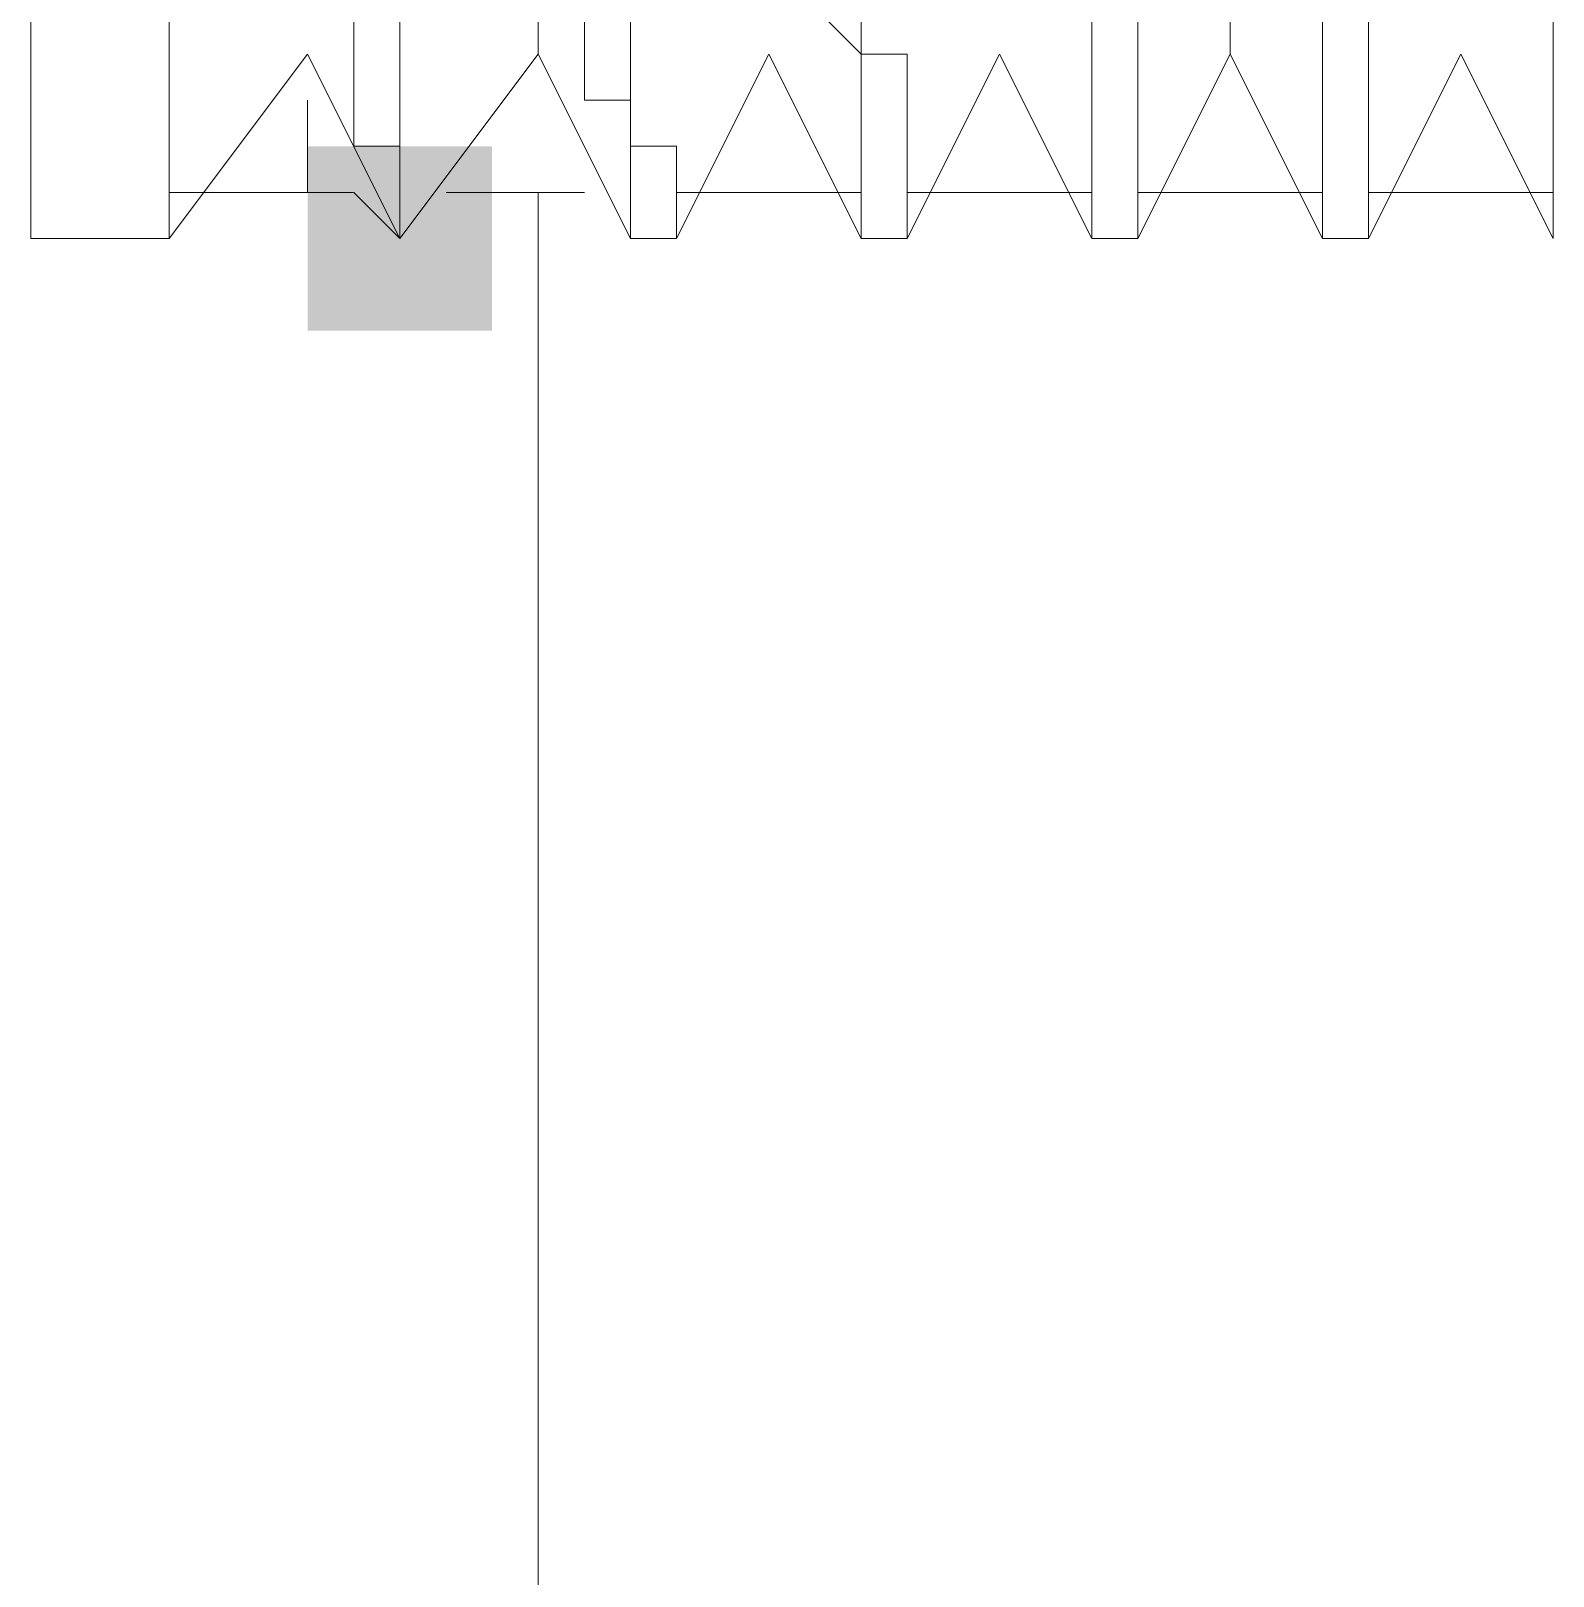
# Model space of a CAD drawing. Header units: millimetres. Extents: x 1341 to 37388, y -13954 to 1849.
# Drawn here: x 29433.78 to 29444.22, y 336.59 to 347.18 of the extents above; entities that cross this region are included whole.
import ezdxf

# ---------------------------------------------------------------- set-up
doc = ezdxf.new("R2010")
doc.units = ezdxf.units.MM
doc.layers.add('COMPONENTE', color=3, linetype='Continuous')

# ---------------------------------------------------------------- blocks, each defined once
blk = doc.blocks.new('TRANFORMADOR_IP00_TRAEL_VISTA_FRONT')
at = {"layer": 'COMPONENTE', "linetype": 'Continuous', "lineweight": 0}
blk.add_hatch(color=256, dxfattribs=at).paths.add_polyline_path([(5011.502, 3471.363), (5011.502, 3470.098), (5012.767, 3470.098), (5012.767, 3471.363)])
for points in [[(5009.604, 3484.015), (5009.604, 3470.73)], [(5010.553, 3471.995), (5010.553, 3472.312)], [(5011.818, 3471.995), (5011.818, 3472.312)], [(5012.134, 3471.995), (5012.134, 3472.312)], [(5013.083, 3471.995), (5013.083, 3472.312)], [(5013.4, 3471.995), (5013.4, 3472.312)], [(5013.716, 3471.995), (5013.716, 3472.312)], [(5015.297, 3471.995), (5014.981, 3472.312)], [(5015.297, 3471.995), (5015.297, 3472.312)], [(5016.879, 3471.995), (5016.879, 3472.312)], [(5017.195, 3471.995), (5017.195, 3472.312)], [(5017.828, 3471.995), (5017.828, 3472.312)], [(5018.461, 3471.995), (5018.461, 3472.312)], [(5018.777, 3471.995), (5018.777, 3472.312)], [(5020.042, 3471.995), (5020.042, 3472.312)], [(5010.553, 3470.73), (5011.502, 3471.995)], [(5010.553, 3471.679), (5010.553, 3471.995)], [(5010.553, 3471.995), (5010.553, 3471.995)], [(5010.553, 3471.995), (5010.553, 3471.995)], [(5011.502, 3471.995), (5012.134, 3470.73)], [(5011.818, 3471.679), (5011.818, 3471.995)], [(5011.818, 3471.995), (5011.818, 3471.995)], [(5011.818, 3471.995), (5011.818, 3471.995)], [(5012.134, 3470.73), (5013.083, 3471.995)], [(5012.134, 3471.679), (5012.134, 3471.995)], [(5012.134, 3471.995), (5012.134, 3471.995)], [(5012.134, 3471.995), (5012.134, 3471.995)], [(5013.083, 3471.995), (5013.716, 3470.73)], [(5013.4, 3471.679), (5013.4, 3471.995)], [(5013.4, 3471.995), (5013.4, 3471.995)], [(5013.4, 3471.995), (5013.4, 3471.995)], [(5013.716, 3471.679), (5013.716, 3471.995)], [(5013.716, 3471.995), (5013.716, 3471.995)], [(5013.716, 3471.995), (5013.716, 3471.995)], [(5014.032, 3470.73), (5014.665, 3471.995)], [(5014.665, 3471.995), (5015.297, 3470.73)], [(5015.297, 3471.679), (5015.297, 3471.995)], [(5015.297, 3471.995), (5015.297, 3471.995)], [(5015.297, 3471.995), (5015.297, 3471.995)], [(5015.614, 3471.995), (5015.297, 3471.995)], [(5015.297, 3471.995), (5015.297, 3471.995)], [(5015.614, 3470.73), (5016.246, 3471.995)], [(5015.614, 3471.679), (5015.614, 3471.995)], [(5016.246, 3471.995), (5016.879, 3470.73)], [(5016.879, 3471.679), (5016.879, 3471.995)], [(5016.879, 3471.995), (5016.879, 3471.995)], [(5016.879, 3471.995), (5016.879, 3471.995)], [(5017.195, 3470.73), (5017.828, 3471.995)], [(5017.195, 3471.679), (5017.195, 3471.995)], [(5017.195, 3471.995), (5017.195, 3471.995)], [(5017.195, 3471.995), (5017.195, 3471.995)], [(5017.828, 3471.995), (5018.461, 3470.73)], [(5017.828, 3471.995), (5017.828, 3471.995)], [(5017.828, 3471.995), (5017.828, 3471.995)], [(5017.828, 3471.995), (5017.828, 3471.995)], [(5018.461, 3471.679), (5018.461, 3471.995)], [(5018.461, 3471.995), (5018.461, 3471.995)], [(5018.461, 3471.995), (5018.461, 3471.995)], [(5018.777, 3470.73), (5019.409, 3471.995)], [(5018.777, 3471.679), (5018.777, 3471.995)], [(5018.777, 3471.995), (5018.777, 3471.995)], [(5018.777, 3471.995), (5018.777, 3471.995)], [(5019.409, 3471.995), (5020.042, 3470.73)], [(5020.042, 3471.679), (5020.042, 3471.995)], [(5020.042, 3471.995), (5020.042, 3471.995)], [(5020.042, 3471.995), (5020.042, 3471.995)], [(5010.553, 3471.363), (5010.553, 3471.679)], [(5010.553, 3471.679), (5010.553, 3471.679)], [(5010.553, 3471.679), (5010.553, 3471.679)], [(5011.502, 3471.046), (5011.502, 3471.679)], [(5011.818, 3471.363), (5011.818, 3471.679)], [(5011.818, 3471.679), (5011.818, 3471.679)], [(5011.818, 3471.679), (5011.818, 3471.679)], [(5012.134, 3471.363), (5012.134, 3471.679)], [(5012.134, 3471.679), (5012.134, 3471.679)], [(5012.134, 3471.679), (5012.134, 3471.679)], [(5013.716, 3471.679), (5013.4, 3471.679)], [(5013.716, 3471.363), (5013.716, 3471.679)], [(5013.716, 3471.363), (5013.716, 3471.679)], [(5013.716, 3471.679), (5013.716, 3471.679)], [(5015.297, 3471.363), (5015.297, 3471.679)], [(5015.297, 3471.679), (5015.297, 3471.679)], [(5015.297, 3471.679), (5015.297, 3471.679)], [(5015.614, 3471.363), (5015.614, 3471.679)], [(5015.614, 3471.679), (5015.614, 3471.679)], [(5015.614, 3471.679), (5015.614, 3471.679)], [(5016.879, 3471.363), (5016.879, 3471.679)], [(5016.879, 3471.679), (5016.879, 3471.679)], [(5016.879, 3471.679), (5016.879, 3471.679)], [(5017.195, 3471.363), (5017.195, 3471.679)], [(5017.195, 3471.679), (5017.195, 3471.679)], [(5018.461, 3471.363), (5018.461, 3471.679)], [(5018.461, 3471.679), (5018.461, 3471.679)], [(5018.777, 3471.363), (5018.777, 3471.679)], [(5018.777, 3471.679), (5018.777, 3471.679)], [(5018.777, 3471.679), (5018.777, 3471.679)], [(5020.042, 3471.363), (5020.042, 3471.679)], [(5020.042, 3471.679), (5020.042, 3471.679)], [(5010.553, 3471.046), (5010.553, 3471.363)], [(5010.553, 3471.363), (5010.553, 3471.363)], [(5010.553, 3471.363), (5010.553, 3471.363)], [(5010.553, 3471.363), (5010.553, 3471.363)], [(5010.553, 3471.363), (5010.553, 3471.363)], [(5010.553, 3471.363), (5010.553, 3471.363)], [(5010.553, 3471.363), (5010.553, 3471.363)], [(5012.134, 3471.363), (5011.818, 3471.363)], [(5011.818, 3471.363), (5011.818, 3471.363)], [(5011.818, 3471.363), (5011.818, 3471.363)], [(5012.134, 3471.046), (5012.134, 3471.363)], [(5012.134, 3471.363), (5012.134, 3471.363)], [(5012.134, 3471.363), (5012.134, 3471.363)], [(5012.134, 3471.046), (5012.134, 3471.363)], [(5012.134, 3471.363), (5012.134, 3471.363)], [(5012.134, 3471.363), (5012.134, 3471.363)], [(5012.134, 3471.363), (5012.134, 3471.363)], [(5012.134, 3471.363), (5012.134, 3471.363)], [(5012.134, 3471.363), (5012.134, 3471.363)], [(5013.716, 3471.046), (5013.716, 3471.363)], [(5013.716, 3471.363), (5013.716, 3471.363)], [(5013.716, 3471.363), (5013.716, 3471.363)], [(5013.716, 3471.363), (5013.716, 3471.363)], [(5013.716, 3471.363), (5013.716, 3471.363)], [(5013.716, 3471.363), (5013.716, 3471.363)], [(5013.716, 3471.363), (5013.716, 3471.363)], [(5014.032, 3471.363), (5013.716, 3471.363)], [(5014.032, 3471.046), (5014.032, 3471.363)], [(5014.032, 3471.363), (5014.032, 3471.363)], [(5014.032, 3471.363), (5014.032, 3471.363)], [(5014.032, 3471.363), (5014.032, 3471.363)], [(5014.032, 3471.363), (5014.032, 3471.363)], [(5014.032, 3471.363), (5014.032, 3471.363)], [(5015.297, 3471.046), (5015.297, 3471.363)], [(5015.297, 3471.363), (5015.297, 3471.363)], [(5015.297, 3471.363), (5015.297, 3471.363)], [(5015.297, 3471.363), (5015.297, 3471.363)], [(5015.297, 3471.363), (5015.297, 3471.363)], [(5015.297, 3471.363), (5015.297, 3471.363)], [(5015.614, 3471.046), (5015.614, 3471.363)], [(5015.614, 3471.363), (5015.614, 3471.363)], [(5015.614, 3471.363), (5015.614, 3471.363)], [(5015.614, 3471.363), (5015.614, 3471.363)], [(5015.614, 3471.363), (5015.614, 3471.363)], [(5015.614, 3471.363), (5015.614, 3471.363)], [(5015.614, 3471.363), (5015.614, 3471.363)], [(5016.879, 3471.046), (5016.879, 3471.363)], [(5016.879, 3471.363), (5016.879, 3471.363)], [(5016.879, 3471.363), (5016.879, 3471.363)], [(5016.879, 3471.363), (5016.879, 3471.363)], [(5016.879, 3471.363), (5016.879, 3471.363)], [(5016.879, 3471.363), (5016.879, 3471.363)], [(5016.879, 3471.363), (5016.879, 3471.363)], [(5017.195, 3471.046), (5017.195, 3471.363)], [(5017.195, 3471.363), (5017.195, 3471.363)], [(5017.195, 3471.363), (5017.195, 3471.363)], [(5017.195, 3471.363), (5017.195, 3471.363)], [(5017.195, 3471.363), (5017.195, 3471.363)], [(5017.195, 3471.363), (5017.195, 3471.363)], [(5017.195, 3471.363), (5017.195, 3471.363)], [(5018.461, 3471.046), (5018.461, 3471.363)], [(5018.461, 3471.363), (5018.461, 3471.363)], [(5018.461, 3471.363), (5018.461, 3471.363)], [(5018.461, 3471.363), (5018.461, 3471.363)], [(5018.461, 3471.363), (5018.461, 3471.363)], [(5018.461, 3471.363), (5018.461, 3471.363)], [(5018.461, 3471.363), (5018.461, 3471.363)], [(5018.777, 3471.046), (5018.777, 3471.363)], [(5018.777, 3471.363), (5018.777, 3471.363)], [(5018.777, 3471.363), (5018.777, 3471.363)], [(5018.777, 3471.363), (5018.777, 3471.363)], [(5018.777, 3471.363), (5018.777, 3471.363)], [(5018.777, 3471.363), (5018.777, 3471.363)], [(5018.777, 3471.363), (5018.777, 3471.363)], [(5020.042, 3471.046), (5020.042, 3471.363)], [(5020.042, 3471.363), (5020.042, 3471.363)], [(5020.042, 3471.363), (5020.042, 3471.363)], [(5020.042, 3471.363), (5020.042, 3471.363)], [(5020.042, 3471.363), (5020.042, 3471.363)], [(5020.042, 3471.363), (5020.042, 3471.363)], [(5020.042, 3471.363), (5020.042, 3471.363)], [(5011.502, 3471.046), (5010.553, 3471.046)], [(5010.553, 3470.73), (5010.553, 3471.046)], [(5010.553, 3471.046), (5010.553, 3471.046)], [(5010.553, 3471.046), (5010.553, 3471.046)], [(5010.553, 3471.046), (5010.553, 3471.046)], [(5010.553, 3471.046), (5010.553, 3471.046)], [(5010.553, 3471.046), (5010.553, 3471.046)], [(5011.818, 3471.046), (5011.502, 3471.046)], [(5011.818, 3471.046), (5012.134, 3470.73)], [(5012.134, 3470.73), (5012.134, 3471.046)], [(5012.134, 3471.046), (5012.134, 3471.046)], [(5012.134, 3471.046), (5012.134, 3471.046)], [(5012.134, 3471.046), (5012.134, 3471.046)], [(5012.134, 3471.046), (5012.134, 3471.046)], [(5012.134, 3471.046), (5012.134, 3471.046)], [(5012.134, 3471.046), (5012.134, 3471.046)], [(5012.134, 3471.046), (5012.134, 3471.046)], [(5012.134, 3470.73), (5012.134, 3471.046)], [(5012.134, 3471.046), (5012.134, 3471.046)], [(5012.134, 3471.046), (5012.134, 3471.046)], [(5012.134, 3471.046), (5012.134, 3471.046)], [(5012.134, 3471.046), (5012.134, 3471.046)], [(5013.4, 3471.046), (5012.451, 3471.046)], [(5013.083, 3471.046), (5013.083, 3449.537)], [(5013.716, 3470.73), (5013.716, 3471.046)], [(5013.716, 3471.046), (5013.716, 3471.046)], [(5013.716, 3471.046), (5013.716, 3471.046)], [(5013.716, 3471.046), (5013.716, 3471.046)], [(5013.716, 3471.046), (5013.716, 3471.046)], [(5015.297, 3471.046), (5014.032, 3471.046)], [(5014.032, 3470.73), (5014.032, 3471.046)], [(5014.032, 3471.046), (5014.032, 3471.046)], [(5014.032, 3471.046), (5014.032, 3471.046)], [(5014.032, 3471.046), (5014.032, 3471.046)], [(5014.032, 3471.046), (5014.032, 3471.046)], [(5015.297, 3470.73), (5015.297, 3471.046)], [(5015.297, 3471.046), (5015.297, 3471.046)], [(5015.297, 3471.046), (5015.297, 3471.046)], [(5015.297, 3471.046), (5015.297, 3471.046)], [(5015.297, 3471.046), (5015.297, 3471.046)], [(5015.297, 3471.046), (5015.297, 3471.046)], [(5016.879, 3471.046), (5015.614, 3471.046)], [(5015.614, 3470.73), (5015.614, 3471.046)], [(5015.614, 3471.046), (5015.614, 3471.046)], [(5015.614, 3471.046), (5015.614, 3471.046)], [(5015.614, 3471.046), (5015.614, 3471.046)], [(5016.879, 3470.73), (5016.879, 3471.046)], [(5016.879, 3471.046), (5016.879, 3471.046)], [(5016.879, 3471.046), (5016.879, 3471.046)], [(5016.879, 3471.046), (5016.879, 3471.046)], [(5016.879, 3471.046), (5016.879, 3471.046)], [(5016.879, 3471.046), (5016.879, 3471.046)], [(5016.879, 3471.046), (5016.879, 3471.046)], [(5018.461, 3471.046), (5017.195, 3471.046)], [(5017.195, 3470.73), (5017.195, 3471.046)], [(5017.195, 3471.046), (5017.195, 3471.046)], [(5017.195, 3471.046), (5017.195, 3471.046)], [(5017.195, 3471.046), (5017.195, 3471.046)], [(5017.195, 3471.046), (5017.195, 3471.046)], [(5018.461, 3470.73), (5018.461, 3471.046)], [(5018.461, 3471.046), (5018.461, 3471.046)], [(5018.461, 3471.046), (5018.461, 3471.046)], [(5018.461, 3471.046), (5018.461, 3471.046)], [(5018.461, 3471.046), (5018.461, 3471.046)], [(5020.042, 3471.046), (5018.777, 3471.046)], [(5018.777, 3470.73), (5018.777, 3471.046)], [(5018.777, 3471.046), (5018.777, 3471.046)], [(5018.777, 3471.046), (5018.777, 3471.046)], [(5018.777, 3471.046), (5018.777, 3471.046)], [(5018.777, 3471.046), (5018.777, 3471.046)], [(5018.777, 3471.046), (5018.777, 3471.046)], [(5020.042, 3470.73), (5020.042, 3471.046)], [(5020.042, 3471.046), (5020.042, 3471.046)], [(5020.042, 3471.046), (5020.042, 3471.046)], [(5020.042, 3471.046), (5020.042, 3471.046)], [(5020.042, 3471.046), (5020.042, 3471.046)], [(5020.042, 3471.046), (5020.042, 3471.046)], [(5009.604, 3470.73), (5010.553, 3470.73)], [(5010.553, 3470.73), (5010.553, 3470.73)], [(5010.553, 3470.73), (5010.553, 3470.73)], [(5010.553, 3470.73), (5010.553, 3470.73)], [(5010.553, 3470.73), (5010.553, 3470.73)], [(5010.553, 3470.73), (5010.553, 3470.73)], [(5012.134, 3470.73), (5012.134, 3470.73)], [(5012.134, 3470.73), (5012.134, 3470.73)], [(5012.134, 3470.73), (5012.134, 3470.73)], [(5012.134, 3470.73), (5012.134, 3470.73)], [(5012.134, 3470.73), (5012.134, 3470.73)], [(5012.134, 3470.73), (5012.134, 3470.73)], [(5012.134, 3470.73), (5012.134, 3470.73)], [(5012.134, 3470.73), (5012.134, 3470.73)], [(5012.134, 3470.73), (5012.134, 3470.73)], [(5012.134, 3470.73), (5012.134, 3470.73)], [(5012.134, 3470.73), (5012.134, 3470.73)], [(5012.134, 3470.73), (5012.134, 3470.73)], [(5012.134, 3470.73), (5012.134, 3470.73)], [(5013.716, 3470.73), (5014.032, 3470.73)], [(5013.716, 3470.73), (5013.716, 3470.73)], [(5013.716, 3470.73), (5013.716, 3470.73)], [(5013.716, 3470.73), (5013.716, 3470.73)], [(5013.716, 3470.73), (5013.716, 3470.73)], [(5013.716, 3470.73), (5013.716, 3470.73)], [(5013.716, 3470.73), (5013.716, 3470.73)], [(5013.716, 3470.73), (5013.716, 3470.73)], [(5013.716, 3470.73), (5013.716, 3470.73)], [(5014.032, 3470.73), (5014.032, 3470.73)], [(5014.032, 3470.73), (5014.032, 3470.73)], [(5014.032, 3470.73), (5014.032, 3470.73)], [(5014.032, 3470.73), (5014.032, 3470.73)], [(5014.032, 3470.73), (5014.032, 3470.73)], [(5014.032, 3470.73), (5014.032, 3470.73)], [(5014.032, 3470.73), (5014.032, 3470.73)], [(5015.297, 3470.73), (5015.614, 3470.73)], [(5015.297, 3470.73), (5015.297, 3470.73)], [(5015.297, 3470.73), (5015.297, 3470.73)], [(5015.297, 3470.73), (5015.297, 3470.73)], [(5015.297, 3470.73), (5015.297, 3470.73)], [(5015.614, 3470.73), (5015.614, 3470.73)], [(5015.614, 3470.73), (5015.614, 3470.73)], [(5015.614, 3470.73), (5015.614, 3470.73)], [(5015.614, 3470.73), (5015.614, 3470.73)], [(5015.614, 3470.73), (5015.614, 3470.73)], [(5015.614, 3470.73), (5015.614, 3470.73)], [(5015.614, 3470.73), (5015.614, 3470.73)], [(5015.614, 3470.73), (5015.614, 3470.73)], [(5015.614, 3470.73), (5015.614, 3470.73)], [(5015.614, 3470.73), (5015.614, 3470.73)], [(5015.614, 3470.73), (5015.614, 3470.73)], [(5016.879, 3470.73), (5017.195, 3470.73)], [(5016.879, 3470.73), (5016.879, 3470.73)], [(5017.195, 3470.73), (5017.195, 3470.73)], [(5017.195, 3470.73), (5017.195, 3470.73)], [(5017.195, 3470.73), (5017.195, 3470.73)], [(5017.195, 3470.73), (5017.195, 3470.73)], [(5017.195, 3470.73), (5017.195, 3470.73)], [(5017.195, 3470.73), (5017.195, 3470.73)], [(5017.195, 3470.73), (5017.195, 3470.73)], [(5018.461, 3470.73), (5018.777, 3470.73)], [(5018.461, 3470.73), (5018.461, 3470.73)], [(5018.461, 3470.73), (5018.461, 3470.73)], [(5018.461, 3470.73), (5018.461, 3470.73)], [(5018.461, 3470.73), (5018.461, 3470.73)], [(5018.461, 3470.73), (5018.461, 3470.73)], [(5018.461, 3470.73), (5018.461, 3470.73)], [(5018.461, 3470.73), (5018.461, 3470.73)], [(5018.777, 3470.73), (5018.777, 3470.73)], [(5018.777, 3470.73), (5018.777, 3470.73)], [(5018.777, 3470.73), (5018.777, 3470.73)], [(5018.777, 3470.73), (5018.777, 3470.73)], [(5018.777, 3470.73), (5018.777, 3470.73)], [(5020.042, 3470.73), (5020.042, 3470.73)], [(5020.042, 3470.73), (5020.042, 3470.73)], [(5020.042, 3470.73), (5020.042, 3470.73)], [(5020.042, 3470.73), (5020.042, 3470.73)]]:
    blk.add_lwpolyline(points, dxfattribs=at)

msp = doc.modelspace()

# ---------------------------------------------------------------- block references
at = {"linetype": 'ByBlock'}
msp.add_blockref('TRANFORMADOR_IP00_TRAEL_VISTA_FRONT', (24424.173, -3124.971), dxfattribs=at)

doc.saveas('drawing.dxf')
